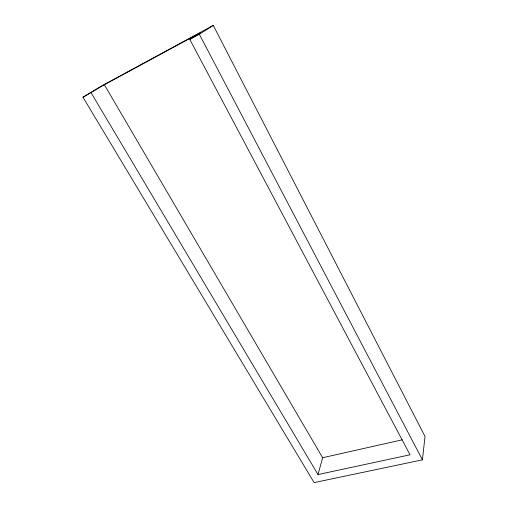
<?xml version="1.0" encoding="UTF-8"?>
<svg xmlns="http://www.w3.org/2000/svg" width="508" height="508" viewBox="0 0 508 508"><rect width="100%" height="100%" fill="white"/><g stroke="black" fill="none" stroke-linecap="round" stroke-linejoin="round"><path stroke-width="0.76" d="M422.421 459.842L425.012 436.461L213.271 25.4L100.965 86.277L82.988 97.244L314.122 482.6L422.421 459.842L199.339 34.277L213.271 25.4M104.35 84.753L200.476 32.671L189.808 39.44L410.039 454.793L318.008 474.561L322.644 457.727L104.35 84.753L82.988 97.244M189.808 39.44L199.339 34.277M322.644 457.727L402.266 439.814M91.135 92.837L318.008 474.561"/></g></svg>
